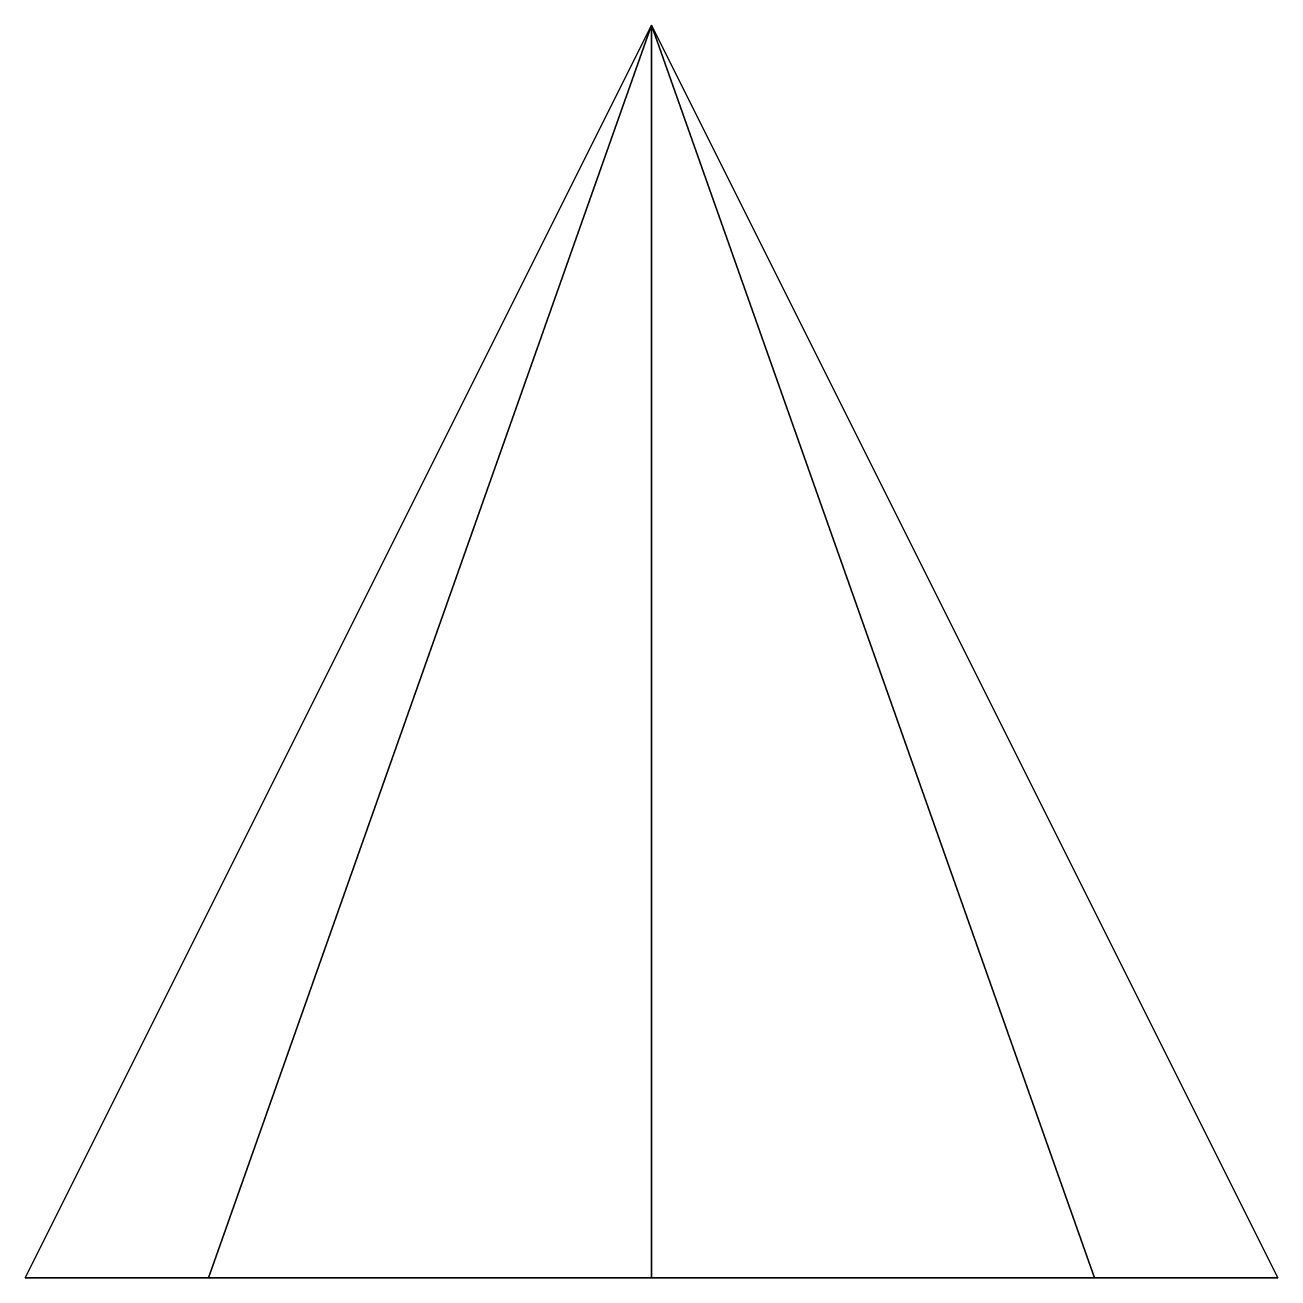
# Model space of a CAD drawing. Header units: metres. Extents: x -100 to 100, y 0 to 200.
import ezdxf

# ---------------------------------------------------------------- set-up
doc = ezdxf.new("R2010")
doc.units = ezdxf.units.M

msp = doc.modelspace()

# ---------------------------------------------------------------- linework, layer by layer
at = {"layer": 'layer1', "color": 1}
for points in [[(-70.71068, 0, 70.71068), (0, 200), (-100, 0)], [(-100, 0), (0, 200), (-70.71068, 0, -70.71068)], [(0, 0, 100), (0, 200), (-70.71068, 0, 70.71068)], [(-70.71068, 0, -70.71068), (0, 200), (0.00001, 0, -100)], [(0.00001, 0, -100), (0, 200), (70.71069, 0, -70.71066)], [(70.71069, 0, -70.71066), (0, 200), (100, 0)], [(100, 0), (0, 200), (70.71069, 0, 70.71067)], [(70.71069, 0, 70.71067), (0, 200), (0, 0, 100)], [(0, 0), (-70.71068, 0, 70.71068), (-100, 0)], [(0, 0), (-100, 0), (-70.71068, 0, -70.71068)], [(0, 0), (0, 0, 100), (-70.71068, 0, 70.71068)], [(0, 0), (-70.71068, 0, -70.71068), (0.00001, 0, -100)], [(0, 0), (0.00001, 0, -100), (70.71069, 0, -70.71066)], [(0, 0), (70.71069, 0, -70.71066), (100, 0)], [(0, 0), (100, 0), (70.71069, 0, 70.71067)], [(0, 0), (70.71069, 0, 70.71067), (0, 0, 100)]]:
    msp.add_3dface(points, dxfattribs=at)

doc.saveas('drawing.dxf')
